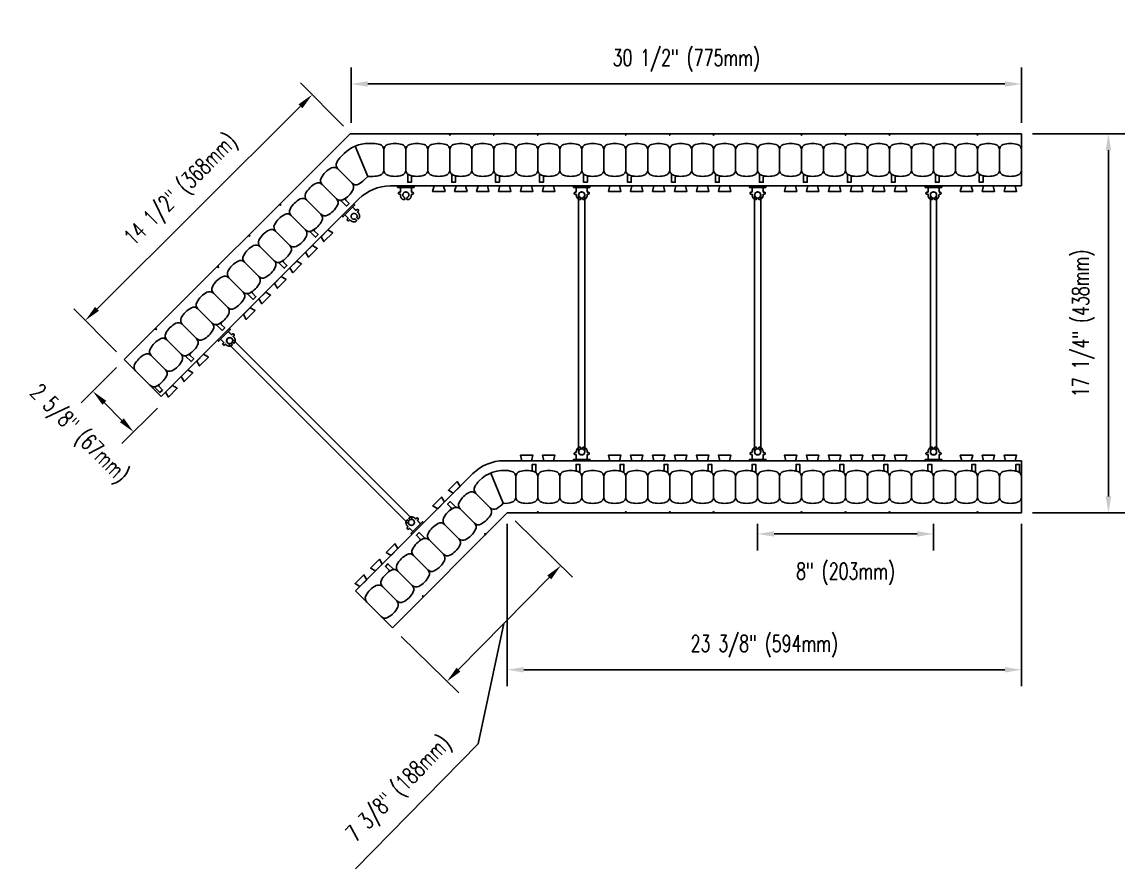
# Model space of a CAD drawing. Header units: inches. Extents: x 397.3 to 447.4, y 159.4 to 221.1.
# Drawn here: x 397.3 to 447.4, y 159.4 to 197.9 of the extents above; entities that cross this region are included whole.
import ezdxf

# ---------------------------------------------------------------- set-up
doc = ezdxf.new("R2010")
doc.units = ezdxf.units.IN
doc.header["$MEASUREMENT"] = 0
for name, color, linetype in [('line25', 2, 'Continuous'), ('LINE50', 5, 'Continuous'), ('LINE9', 9, 'Continuous'), ('TEXT', 4, 'Continuous')]:
    doc.layers.add(name, color=color, linetype=linetype)
doc.styles.add('DIM', font='romans.shx', dxfattribs={"width": 0.7})
doc.dimstyles.new('ext_8', dxfattribs={"dimscale": 8, "dimtxt": 0.09375, "dimasz": 0.09375, "dimexe": 0.09375, "dimexo": 0.0625, "dimgap": 0.0625, "dimtad": 1, "dimdec": 3, "dimzin": 3, "dimdsep": 46, "dimlunit": 4, "dimtxsty": 'DIM', "dimcen": 0.09, "dimdle": 0.09375, "dimclrt": 4, "dimadec": 0, "dimazin": 0, "dimtfac": 1, "dimtdec": 3, "dimtmove": 2, "dimatfit": 3, "dimfxl": 0, "dimfrac": 2, "dimtolj": 1, "dimtzin": 0, "dimarcsym": 0})

# ---------------------------------------------------------------- blocks, each defined once
blk = doc.blocks.new('*D29')
at = {"layer": 'Defpoints', "color": 0}
for p in [(442.724, 195.064), (412.237, 192.796), (442.724, 192.798)]:
    blk.add_point(p, dxfattribs=at)
at = {"layer": 'TEXT', "color": 0, "lineweight": -2}
for p, q in [((412.237, 193.296), (412.237, 195.814)), ((442.724, 193.298), (442.724, 195.814)), ((412.987, 195.064), (441.974, 195.064))]:
    blk.add_line(p, q, dxfattribs=at)
at = {"layer": 'TEXT', "color": 0}
for points in [[(412.987, 195.189), (412.987, 194.939), (412.237, 195.064)], [(441.974, 195.189), (441.974, 194.939), (442.724, 195.064)]]:
    blk.add_solid(points, dxfattribs=at)
at = {"layer": 'TEXT', "color": 4, "insert": (427.481, 196.136), "char_height": 0.75, "attachment_point": 5, "style": 'DIM'}
blk.add_mtext('\\A1;30 1/2" (775mm)', dxfattribs=at)
blk = doc.blocks.new('*D30')
at = {"layer": 'Defpoints', "color": 0}
for p in [(430.724, 175.548), (438.724, 175.548), (438.724, 174.595)]:
    blk.add_point(p, dxfattribs=at)
at = {"layer": 'TEXT', "color": 0, "lineweight": -2}
for p, q in [((430.724, 175.048), (430.724, 173.845)), ((431.474, 174.595), (437.974, 174.595)), ((438.724, 175.048), (438.724, 173.845))]:
    blk.add_line(p, q, dxfattribs=at)
at = {"layer": 'TEXT', "color": 0}
for points in [[(431.474, 174.72), (431.474, 174.47), (430.724, 174.595)], [(437.974, 174.72), (437.974, 174.47), (438.724, 174.595)]]:
    blk.add_solid(points, dxfattribs=at)
at = {"layer": 'TEXT', "color": 4, "insert": (434.724, 172.774), "char_height": 0.75, "attachment_point": 5, "style": 'DIM'}
blk.add_mtext('\\A1;8" (203mm)', dxfattribs=at)
blk = doc.blocks.new('*D31')
at = {"layer": 'Defpoints', "color": 0}
for p in [(442.724, 192.798), (446.681, 192.798), (442.724, 175.548)]:
    blk.add_point(p, dxfattribs=at)
at = {"layer": 'TEXT', "color": 0, "lineweight": -2}
for p, q in [((443.224, 192.798), (447.431, 192.798)), ((446.681, 176.298), (446.681, 192.048)), ((443.224, 175.548), (447.431, 175.548))]:
    blk.add_line(p, q, dxfattribs=at)
at = {"layer": 'TEXT', "color": 0}
for points in [[(446.556, 192.048), (446.806, 192.048), (446.681, 192.798)], [(446.556, 176.298), (446.806, 176.298), (446.681, 175.548)]]:
    blk.add_solid(points, dxfattribs=at)
at = {"layer": 'TEXT', "color": 4, "insert": (445.544, 184.173), "char_height": 0.75, "attachment_point": 5, "rotation": 90, "style": 'DIM'}
blk.add_mtext('\\A1;17 1/4" (438mm)', dxfattribs=at)
blk = doc.blocks.new('*D32')
at = {"layer": 'Defpoints', "color": 0}
for p in [(412.237, 192.796), (400.143, 184.305), (401.918, 182.523)]:
    blk.add_point(p, dxfattribs=at)
at = {"layer": 'TEXT', "color": 0, "lineweight": -2}
for p, q in [((411.885, 193.15), (409.934, 195.11)), ((409.931, 194.049), (400.675, 184.835)), ((401.565, 182.877), (399.614, 184.837))]:
    blk.add_line(p, q, dxfattribs=at)
at = {"layer": 'TEXT', "color": 0}
for points in [[(409.843, 194.138), (410.02, 193.961), (410.463, 194.579)], [(400.586, 184.923), (400.763, 184.746), (400.143, 184.305)]]:
    blk.add_solid(points, dxfattribs=at)
at = {"layer": 'TEXT', "color": 4, "insert": (404.547, 190.201), "char_height": 0.75, "attachment_point": 5, "rotation": 44.8699, "style": 'DIM'}
blk.add_mtext('\\A1;14 1/2" (368mm)', dxfattribs=at)
blk = doc.blocks.new('*D33')
at = {"layer": 'Defpoints', "color": 0}
for p in [(401.918, 182.523), (403.774, 180.667), (402.339, 179.232)]:
    blk.add_point(p, dxfattribs=at)
at = {"layer": 'TEXT', "color": 0, "lineweight": -2}
for p, q in [((401.564, 182.169), (399.953, 180.558)), ((401.013, 180.558), (401.809, 179.762)), ((403.42, 180.313), (401.809, 178.702))]:
    blk.add_line(p, q, dxfattribs=at)
at = {"layer": 'TEXT', "color": 0}
for points in [[(401.102, 180.646), (400.925, 180.47), (400.483, 181.088)], [(401.897, 179.851), (401.721, 179.674), (402.339, 179.232)]]:
    blk.add_solid(points, dxfattribs=at)
at = {"layer": 'TEXT', "color": 4, "insert": (399.815, 179.095), "char_height": 0.75, "attachment_point": 5, "rotation": 315, "style": 'DIM'}
blk.add_mtext('\\A1;2 5/8" (67mm)', dxfattribs=at)
blk = doc.blocks.new('WEB_CENTRE_TOP_12')
for p, q in [((-0.141, 11.688), (-0.141, 0)), ((0.141, 11.688), (0.141, 0))]:
    blk.add_line(p, q)
for centre in [(0, 11.688), (0, 0)]:
    blk.add_circle(centre, 0.141)
blk = doc.blocks.new('*D35')
at = {"layer": 'Defpoints', "color": 0}
for p in [(419.338, 175.548), (421.772, 173.154), (414.159, 170.281)]:
    blk.add_point(p, dxfattribs=at)
at = {"layer": 'TEXT', "color": 0, "lineweight": -2}
for p, q in [((419.694, 175.197), (422.307, 172.628)), ((417.12, 168.422), (421.247, 172.619)), ((419.183, 170.521), (418.018, 165.041)), ((414.516, 169.93), (417.129, 167.361)), ((418.018, 165.041), (412.427, 159.355))]:
    blk.add_line(p, q, dxfattribs=at)
at = {"layer": 'TEXT', "color": 0}
for points in [[(421.158, 172.707), (421.336, 172.531), (421.772, 173.154)], [(417.031, 168.51), (417.209, 168.334), (416.594, 167.887)]]:
    blk.add_solid(points, dxfattribs=at)
at = {"layer": 'TEXT', "color": 4, "insert": (414.458, 162.949), "char_height": 0.75, "attachment_point": 5, "rotation": 45.4848, "style": 'DIM'}
blk.add_mtext('\\A1;7 3/8" (188mm)', dxfattribs=at)
blk = doc.blocks.new('*D36')
at = {"layer": 'Defpoints', "color": 0}
for p in [(419.338, 175.548), (442.724, 175.548), (442.724, 168.415)]:
    blk.add_point(p, dxfattribs=at)
at = {"layer": 'TEXT', "color": 0, "lineweight": -2}
for p, q in [((419.338, 175.048), (419.338, 167.665)), ((442.724, 175.048), (442.724, 167.665)), ((420.088, 168.415), (441.974, 168.415))]:
    blk.add_line(p, q, dxfattribs=at)
at = {"layer": 'TEXT', "color": 0}
for points in [[(420.088, 168.54), (420.088, 168.29), (419.338, 168.415)], [(441.974, 168.54), (441.974, 168.29), (442.724, 168.415)]]:
    blk.add_solid(points, dxfattribs=at)
at = {"layer": 'TEXT', "color": 4, "insert": (431.031, 169.486), "char_height": 0.75, "attachment_point": 5, "style": 'DIM'}
blk.add_mtext('\\A1;23 3/8" (594mm)', dxfattribs=at)
blk = doc.blocks.new('Connector')
blk.add_point((0.271, 0))
at = {"layer": 'LINE9'}
for p, q in [((0, 0.375), (0, -0.375)), ((0.062, -0.375), (0.062, 0.375)), ((0.281, 0.25), (0.062, 0.25))]:
    blk.add_line(p, q, dxfattribs=at)
for points, weights in [([(0.007, 0.375), (0.004, 0.375), (0, 0.375)], [1, 0.972587069138, 0.950305488115]), ([(0.327, 0.343), (0.308, 0.343), (0.281, 0.317), (0.281, 0.297)], [1, 0.85355339, 0.85355339, 1]), ([(0.328, 0.343), (0.327, 0.343), (0.327, 0.343)], [1, 0.70710678, 1]), ([(0.375, 0.297), (0.375, 0.317), (0.348, 0.343), (0.329, 0.343)], [1, 0.85355339, 0.85355339, 1]), ([(0.406, 0.25), (0.546, 0.25), (0.619, 0.131)], [0.958404415409, 0.794674173519, 0.864651571113]), ([(0.619, 0.052), (0.612, 0.049), (0.604, 0.049)], [0.83615024178, 0.892081430621, 1]), ([(0, -0.375), (0.004, -0.375), (0.007, -0.375)], [0.950305488115, 0.972587069138, 1]), ([(0.281, -0.297), (0.281, -0.317), (0.308, -0.343), (0.327, -0.343)], [1, 0.85355339, 0.85355339, 1]), ([(0.327, -0.343), (0.281, -0.343), (0.281, -0.297)], [1, 0.70710678, 1]), ([(0.329, -0.343), (0.348, -0.343), (0.375, -0.317), (0.375, -0.297)], [1, 0.85355339, 0.85355339, 1]), ([(0.375, -0.297), (0.375, -0.343), (0.329, -0.343)], [1, 0.70710678, 1]), ([(0.619, -0.131), (0.546, -0.25), (0.406, -0.25)], [0.864651574428, 0.794674169686, 0.958404415195]), ([(0.604, -0.049), (0.612, -0.049), (0.619, -0.052)], [1, 0.89208144177, 0.836150253337])]:
    blk.add_rational_spline(points, weights, degree=2, dxfattribs=at)
for points, degree in [([(0, 0.375), (0.002, 0.375), (0.005, 0.375), (0.007, 0.375)], 3), ([(0.007, 0.375), (0.021, 0.375), (0.051, 0.375), (0.062, 0.375), (0.062, 0.375)], 3), ([(0.281, 0.25), (0.281, 0.297)], 1), ([(0.327, 0.343), (0.327, 0.343), (0.328, 0.343), (0.328, 0.343)], 3), ([(0.328, 0.343), (0.329, 0.343), (0.329, 0.343), (0.329, 0.343)], 3), ([(0.375, 0.25), (0.375, 0.297)], 1), ([(0.406, 0.25), (0.375, 0.25)], 1), ([(0.406, 0.25), (0.406, 0.25)], 1), ([(0.406, 0.25), (0.406, 0.25)], 1), ([(0.406, 0.25), (0.406, 0.25)], 1), ([(0.406, 0.25), (0.406, 0.25)], 1), ([(0.406, 0.25), (0.406, 0.25)], 1), ([(0.406, 0.25), (0.406, 0.25)], 1), ([(0.406, 0.25), (0.406, 0.25)], 1), ([(0.406, 0.25), (0.406, 0.25)], 1), ([(0.406, 0.25), (0.406, 0.25)], 1), ([(0.406, 0.25), (0.406, 0.25)], 1), ([(0.406, 0.25), (0.406, 0.25)], 1), ([(0.406, 0.25), (0.406, 0.25)], 1), ([(0.406, 0.25), (0.406, 0.25)], 1), ([(0.406, 0.25), (0.406, 0.25)], 1), ([(0.406, 0.25), (0.406, 0.25)], 1), ([(0.406, 0.25), (0.406, 0.25)], 1), ([(0.406, 0.25), (0.406, 0.25)], 1), ([(0.406, 0.25), (0.406, 0.25)], 1), ([(0.406, 0.25), (0.406, 0.25)], 1), ([(0.406, 0.25), (0.406, 0.25)], 1), ([(0.406, 0.25), (0.406, 0.25)], 1), ([(0.406, 0.25), (0.406, 0.25)], 1), ([(0.406, 0.25), (0.406, 0.25)], 1), ([(0.406, 0.25), (0.406, 0.25)], 1), ([(0.604, 0.049), (0.532, 0.049)], 1), ([(0.532, 0.049), (0.532, 0.049)], 1), ([(0.532, 0.049), (0.532, 0.049)], 1), ([(0.532, 0.049), (0.532, 0.049)], 1), ([(0.532, 0.049), (0.532, 0.049)], 1), ([(0.532, 0.049), (0.532, 0.049)], 1), ([(0.532, 0.049), (0.532, 0.049)], 1), ([(0.532, 0.049), (0.532, 0.049)], 1), ([(0.532, 0.049), (0.532, 0.049)], 1), ([(0.532, 0.049), (0.532, 0.049)], 1), ([(0.532, 0.049), (0.532, 0.049)], 1), ([(0.604, 0.049), (0.609, 0.049), (0.614, 0.05), (0.619, 0.052)], 3), ([(0.604, 0.049), (0.604, 0.049)], 1), ([(0.604, 0.049), (0.604, 0.049)], 1), ([(0.604, 0.049), (0.604, 0.049)], 1), ([(0.604, 0.049), (0.604, 0.049)], 1), ([(0.619, 0.131), (0.619, 0.052)], 1), ([(0.619, 0.131), (0.619, 0.131)], 1), ([(0.619, 0.131), (0.619, 0.131)], 1), ([(0.619, 0.131), (0.619, 0.131)], 1), ([(0.619, 0.131), (0.619, 0.131)], 1), ([(0.007, -0.375), (0.005, -0.375), (0.002, -0.375), (0, -0.375)], 3), ([(0.062, -0.375), (0.062, -0.375), (0.051, -0.375), (0.021, -0.375), (0.007, -0.375)], 3), ([(0.062, -0.25), (0.281, -0.25)], 1), ([(0.281, -0.297), (0.281, -0.25)], 1), ([(0.281, -0.25), (0.281, -0.297)], 1), ([(0.328, -0.343), (0.328, -0.343), (0.327, -0.343), (0.327, -0.343)], 3), ([(0.329, -0.343), (0.329, -0.343), (0.329, -0.343), (0.328, -0.343)], 3), ([(0.375, -0.25), (0.375, -0.297)], 1), ([(0.375, -0.297), (0.375, -0.25)], 1), ([(0.406, -0.25), (0.375, -0.25)], 1), ([(0.406, -0.25), (0.406, -0.25)], 1), ([(0.406, -0.25), (0.406, -0.25)], 1), ([(0.406, -0.25), (0.406, -0.25)], 1), ([(0.406, -0.25), (0.406, -0.25)], 1), ([(0.406, -0.25), (0.406, -0.25)], 1), ([(0.406, -0.25), (0.406, -0.25)], 1), ([(0.406, -0.25), (0.406, -0.25)], 1), ([(0.406, -0.25), (0.406, -0.25)], 1), ([(0.406, -0.25), (0.406, -0.25)], 1), ([(0.406, -0.25), (0.406, -0.25)], 1), ([(0.406, -0.25), (0.406, -0.25)], 1), ([(0.532, -0.049), (0.604, -0.049)], 1), ([(0.604, -0.049), (0.58, -0.049), (0.556, -0.049), (0.532, -0.049)], 3), ([(0.532, -0.049), (0.532, -0.049)], 1), ([(0.532, -0.049), (0.532, -0.049)], 1), ([(0.532, -0.049), (0.532, -0.049)], 1), ([(0.532, -0.049), (0.532, -0.049)], 1), ([(0.619, -0.052), (0.614, -0.05), (0.609, -0.049), (0.604, -0.049)], 3), ([(0.604, -0.049), (0.604, -0.049)], 1), ([(0.604, -0.049), (0.604, -0.049)], 1), ([(0.604, -0.049), (0.604, -0.049)], 1), ([(0.604, -0.049), (0.604, -0.049)], 1), ([(0.604, -0.049), (0.604, -0.049)], 1), ([(0.604, -0.049), (0.604, -0.049)], 1), ([(0.604, -0.049), (0.604, -0.049)], 1), ([(0.604, -0.049), (0.604, -0.049)], 1), ([(0.619, -0.052), (0.619, -0.131)], 1), ([(0.619, -0.131), (0.619, -0.131)], 1), ([(0.619, -0.131), (0.619, -0.131)], 1), ([(0.619, -0.131), (0.619, -0.131)], 1), ([(0.619, -0.131), (0.619, -0.131)], 1)]:
    blk.add_open_spline(points, degree=degree, dxfattribs=at)
for points, weights, knots in [([(0.062, 0.375), (0.062, 0.375), (0.046, 0.375), (0.03, 0.375), (0.007, 0.375)], [0.868718858569, 0.861102746415, 1, 0.861102734288, 0.868718859898], [0, 0, 0, 0.5, 0.5, 1, 1, 1]), ([(0.532, 0.049), (0.472, 0.203), (0.333, 0.113), (0.157, 0), (0.333, -0.113), (0.472, -0.203), (0.532, -0.049)], [0.899508922286, 0.599718215298, 1, 0.54226024, 1, 0.599718224335, 0.899508908749], [0, 0, 0, 0.318112, 0.318112, 0.681888, 0.681888, 1, 1, 1]), ([(0.007, -0.375), (0.03, -0.375), (0.046, -0.375), (0.062, -0.375), (0.062, -0.375)], [0.868718859319, 0.861102739573, 1, 0.861102742958, 0.868718858948], [0, 0, 0, 0.5, 0.5, 1, 1, 1])]:
    blk.add_rational_spline(points, weights, degree=2, knots=knots, dxfattribs=at)

msp = doc.modelspace()

# ---------------------------------------------------------------- linework, layer by layer
at = {"layer": 'line25'}
for p, q in [((414.0048, 190.4227), (442.7235, 190.4227)), ((403.597, 180.8434), (412.5906, 189.8369)), ((419.1824, 177.9227), (442.7235, 177.9227)), ((412.4359, 172.0046), (417.7682, 177.3369))]:
    msp.add_line(p, q, dxfattribs=at)
for points in [[(416.0047, 190.4227), (415.9424, 190.1727), (416.5047, 190.1727), (416.4424, 190.4227)], [(417.0047, 190.4227), (416.9424, 190.1727), (417.5047, 190.1727), (417.4424, 190.4227)], [(418.0047, 190.4227), (417.9424, 190.1727), (418.5047, 190.1727), (418.4424, 190.4227)], [(419.0047, 190.4227), (418.9424, 190.1727), (419.5047, 190.1727), (419.4424, 190.4227)], [(420.0047, 190.4227), (419.9424, 190.1727), (420.5047, 190.1727), (420.4424, 190.4227)], [(421.0047, 190.4227), (420.9424, 190.1727), (421.5047, 190.1727), (421.4424, 190.4227)], [(424.0047, 190.4227), (423.9424, 190.1727), (424.5047, 190.1727), (424.4424, 190.4227)], [(425.0047, 190.4227), (424.9424, 190.1727), (425.5047, 190.1727), (425.4424, 190.4227)], [(426.0047, 190.4227), (425.9424, 190.1727), (426.5047, 190.1727), (426.4424, 190.4227)], [(427.0047, 190.4227), (426.9424, 190.1727), (427.5047, 190.1727), (427.4424, 190.4227)], [(428.0047, 190.4227), (427.9424, 190.1727), (428.5047, 190.1727), (428.4424, 190.4227)], [(429.0047, 190.4227), (428.9424, 190.1727), (429.5047, 190.1727), (429.4424, 190.4227)], [(432.0047, 190.4227), (431.9424, 190.1727), (432.5047, 190.1727), (432.4424, 190.4227)], [(433.0047, 190.4227), (432.9424, 190.1727), (433.5047, 190.1727), (433.4424, 190.4227)], [(434.0047, 190.4227), (433.9424, 190.1727), (434.5047, 190.1727), (434.4424, 190.4227)], [(435.0047, 190.4227), (434.9424, 190.1727), (435.5047, 190.1727), (435.4424, 190.4227)], [(436.0047, 190.4227), (435.9424, 190.1727), (436.5047, 190.1727), (436.4424, 190.4227)], [(437.0047, 190.4227), (436.9424, 190.1727), (437.5047, 190.1727), (437.4424, 190.4227)], [(440.0047, 190.4227), (439.9424, 190.1727), (440.5047, 190.1727), (440.4424, 190.4227)], [(441.0047, 190.4227), (440.9424, 190.1727), (441.5047, 190.1727), (441.4424, 190.4227)], [(442.0047, 190.4227), (441.9424, 190.1727), (442.5047, 190.1727), (442.4424, 190.4227)], [(410.8669, 188.1133), (410.9996, 187.8924), (411.3972, 188.2901), (411.1764, 188.4228)], [(410.1598, 187.4062), (410.2925, 187.1853), (410.6901, 187.583), (410.4693, 187.7157)], [(409.4527, 186.6991), (409.5854, 186.4782), (409.983, 186.8759), (409.7622, 187.0086)], [(408.7456, 185.992), (408.8783, 185.7711), (409.2759, 186.1687), (409.0551, 186.3014)], [(408.0385, 185.2849), (408.1712, 185.064), (408.5688, 185.4616), (408.348, 185.5943)], [(407.3314, 184.5778), (407.4641, 184.3569), (407.8617, 184.7545), (407.6409, 184.8872)], [(405.2101, 182.4564), (405.3428, 182.2356), (405.7404, 182.6332), (405.5195, 182.7659)], [(404.5029, 181.7493), (404.6356, 181.5285), (405.0333, 181.9261), (404.8124, 182.0588)], [(403.7958, 181.0422), (403.9285, 180.8214), (404.3262, 181.219), (404.1053, 181.3517)], [(420.0047, 177.9227), (419.9424, 178.1727), (420.5047, 178.1727), (420.4424, 177.9227)], [(421.0047, 177.9227), (420.9424, 178.1727), (421.5047, 178.1727), (421.4424, 177.9227)], [(424.0047, 177.9227), (423.9424, 178.1727), (424.5047, 178.1727), (424.4424, 177.9227)], [(425.0047, 177.9227), (424.9424, 178.1727), (425.5047, 178.1727), (425.4424, 177.9227)], [(426.0047, 177.9227), (425.9424, 178.1727), (426.5047, 178.1727), (426.4424, 177.9227)], [(427.0047, 177.9227), (426.9424, 178.1727), (427.5047, 178.1727), (427.4424, 177.9227)], [(428.0047, 177.9227), (427.9424, 178.1727), (428.5047, 178.1727), (428.4424, 177.9227)], [(429.0047, 177.9227), (428.9424, 178.1727), (429.5047, 178.1727), (429.4424, 177.9227)], [(432.0047, 177.9227), (431.9424, 178.1727), (432.5047, 178.1727), (432.4424, 177.9227)], [(433.0047, 177.9227), (432.9424, 178.1727), (433.5047, 178.1727), (433.4424, 177.9227)], [(434.0047, 177.9227), (433.9424, 178.1727), (434.5047, 178.1727), (434.4424, 177.9227)], [(435.0047, 177.9227), (434.9424, 178.1727), (435.5047, 178.1727), (435.4424, 177.9227)], [(436.0047, 177.9227), (435.9424, 178.1727), (436.5047, 178.1727), (436.4424, 177.9227)], [(437.0047, 177.9227), (436.9424, 178.1727), (437.5047, 178.1727), (437.4424, 177.9227)], [(440.0047, 177.9227), (439.9424, 178.1727), (440.5047, 178.1727), (440.4424, 177.9227)], [(441.0047, 177.9227), (440.9424, 178.1727), (441.5047, 178.1727), (441.4424, 177.9227)], [(442.0047, 177.9227), (441.9424, 178.1727), (442.5047, 178.1727), (442.4424, 177.9227)], [(417.1868, 176.7555), (417.0541, 176.9764), (416.6565, 176.5787), (416.8773, 176.446)], [(416.4797, 176.0484), (416.347, 176.2693), (415.9494, 175.8716), (416.1702, 175.7389)], [(414.0489, 173.6176), (413.828, 173.7503), (414.2257, 174.1479), (414.3584, 173.9271)], [(413.3418, 172.9105), (413.1209, 173.0432), (413.5186, 173.4408), (413.6513, 173.22)], [(412.6347, 172.2034), (412.4138, 172.3361), (412.8115, 172.7337), (412.9442, 172.5129)]]:
    msp.add_lwpolyline(points, close=True, dxfattribs=at)
for centre in [(414.0048, 188.4227), (419.1824, 175.9227)]:
    msp.add_arc(centre, 2, 90, 135, dxfattribs=at)
at = {"layer": 'LINE50'}
for p, q in [((412.1926, 192.7977), (401.9176, 182.5228)), ((442.7235, 192.7977), (412.1926, 192.7977)), ((442.7235, 190.4227), (442.7235, 192.7977)), ((401.9176, 182.5228), (403.597, 180.8434)), ((442.7235, 177.9227), (442.7235, 175.5477)), ((419.3378, 175.5477), (414.1152, 170.3252)), ((442.7235, 175.5477), (419.3378, 175.5477)), ((414.1152, 170.3252), (412.4359, 172.0046))]:
    msp.add_line(p, q, dxfattribs=at)
at = {"layer": 'LINE9'}
for p, q in [((412.9951, 190.8602), (412.4231, 192.2413)), ((413.2235, 192.3602), (413.021, 192.3602)), ((411.7729, 191.7594), (411.9162, 191.9026)), ((412.8336, 190.6987), (412.9951, 190.8602)), ((413.2235, 190.8602), (412.9951, 190.8602)), ((419.1557, 175.9874), (418.5845, 177.3663)), ((419.7235, 177.1958), (419.7235, 176.2746)), ((418.551, 175.789), (417.8996, 176.4403))]:
    msp.add_line(p, q, dxfattribs=at)
for points in [[(416.7548, 192.7977), (416.7235, 192.7332), (416.6923, 192.7977)], [(418.7548, 192.7977), (418.7235, 192.7332), (418.6923, 192.7977)], [(420.7548, 192.7977), (420.7235, 192.7332), (420.6923, 192.7977)], [(424.7548, 192.7977), (424.7235, 192.7332), (424.6923, 192.7977)], [(426.7548, 192.7977), (426.7235, 192.7332), (426.6923, 192.7977)], [(428.7548, 192.7977), (428.7235, 192.7332), (428.6923, 192.7977)], [(432.7548, 192.7977), (432.7235, 192.7332), (432.6923, 192.7977)], [(434.7548, 192.7977), (434.7235, 192.7332), (434.6923, 192.7977)], [(436.7548, 192.7977), (436.7235, 192.7332), (436.6923, 192.7977)], [(440.7548, 192.7977), (440.7235, 192.7332), (440.6923, 192.7977)], [(409.0108, 189.616), (409.0343, 189.5483), (408.9666, 189.5718)], [(407.5966, 188.2017), (407.6201, 188.134), (407.5524, 188.1575)], [(406.1824, 186.7875), (406.2059, 186.7198), (406.1382, 186.7433)], [(403.354, 183.9591), (403.3775, 183.8914), (403.3098, 183.9149)], [(420.7548, 175.5477), (420.7235, 175.6122), (420.6923, 175.5477)], [(424.7548, 175.5477), (424.7235, 175.6122), (424.6923, 175.5477)], [(426.7548, 175.5477), (426.7235, 175.6122), (426.6923, 175.5477)], [(428.7548, 175.5477), (428.7235, 175.6122), (428.6923, 175.5477)], [(432.7548, 175.5477), (432.7235, 175.6122), (432.6923, 175.5477)], [(434.7548, 175.5477), (434.7235, 175.6122), (434.6923, 175.5477)], [(436.7548, 175.5477), (436.7235, 175.6122), (436.6923, 175.5477)], [(440.7548, 175.5477), (440.7235, 175.6122), (440.6923, 175.5477)], [(418.38, 174.5899), (418.3123, 174.6134), (418.3358, 174.5457)], [(415.5515, 171.7615), (415.4839, 171.785), (415.5074, 171.7173)]]:
    msp.add_lwpolyline(points, close=True, dxfattribs=at)
for points in [[(413.2235, 190.8602, 0.0783514), (413.5505, 190.9118, 0.3253046), (413.7235, 191.1496), (413.7235, 192.0708, 0.3253046), (413.5505, 192.3087, 0.0783514), (413.2235, 192.3602, 0.3253046)], [(411.7729, 191.7594, 0.0783514), (411.5782, 191.4918, 0.3253046), (411.624, 191.2012), (412.2754, 190.5498, 0.3253046), (412.566, 190.504, 0.1576708)], [(412.566, 190.504, 0.0783514), (412.8336, 190.6987, 0.3253046)]]:
    msp.add_lwpolyline(points, format="xyb", dxfattribs=at)
for points in [[(413.8966, 190.9118, 0.1576708), (414.5505, 190.9118, 0.3253046), (414.7235, 191.1496), (414.7235, 192.0708, 0.3253046), (414.5505, 192.3087, 0.1576708), (413.8966, 192.3087, 0.3253046), (413.7235, 192.0708), (413.7235, 191.1496, 0.3253046)], [(414.8966, 190.9118, 0.1576708), (415.5505, 190.9118, 0.3253046), (415.7235, 191.1496), (415.7235, 192.0708, 0.3253046), (415.5505, 192.3087, 0.1576708), (414.8966, 192.3087, 0.3253046), (414.7235, 192.0708), (414.7235, 191.1496, 0.3253046)], [(415.8966, 190.9118, 0.1576708), (416.5505, 190.9118, 0.3253046), (416.7235, 191.1496), (416.7235, 192.0708, 0.3253046), (416.5505, 192.3087, 0.1576708), (415.8966, 192.3087, 0.3253046), (415.7235, 192.0708), (415.7235, 191.1496, 0.3253046)], [(416.8966, 190.9118, 0.1576708), (417.5505, 190.9118, 0.3253046), (417.7235, 191.1496), (417.7235, 192.0708, 0.3253046), (417.5505, 192.3087, 0.1576708), (416.8966, 192.3087, 0.3253046), (416.7235, 192.0708), (416.7235, 191.1496, 0.3253046)], [(417.8966, 190.9118, 0.1576708), (418.5505, 190.9118, 0.3253046), (418.7235, 191.1496), (418.7235, 192.0708, 0.3253046), (418.5505, 192.3087, 0.1576708), (417.8966, 192.3087, 0.3253046), (417.7235, 192.0708), (417.7235, 191.1496, 0.3253046)], [(418.8966, 190.9118, 0.1576708), (419.5505, 190.9118, 0.3253046), (419.7235, 191.1496), (419.7235, 192.0708, 0.3253046), (419.5505, 192.3087, 0.1576708), (418.8966, 192.3087, 0.3253046), (418.7235, 192.0708), (418.7235, 191.1496, 0.3253046)], [(419.8966, 190.9118, 0.1576708), (420.5505, 190.9118, 0.3253046), (420.7235, 191.1496), (420.7235, 192.0708, 0.3253046), (420.5505, 192.3087, 0.1576708), (419.8966, 192.3087, 0.3253046), (419.7235, 192.0708), (419.7235, 191.1496, 0.3253046)], [(420.8966, 190.9118, 0.1576708), (421.5505, 190.9118, 0.3253046), (421.7235, 191.1496), (421.7235, 192.0708, 0.3253046), (421.5505, 192.3087, 0.1576708), (420.8966, 192.3087, 0.3253046), (420.7235, 192.0708), (420.7235, 191.1496, 0.3253046)], [(421.8966, 190.9118, 0.1576708), (422.5505, 190.9118, 0.3253046), (422.7235, 191.1496), (422.7235, 192.0708, 0.3253046), (422.5505, 192.3087, 0.1576708), (421.8966, 192.3087, 0.3253046), (421.7235, 192.0708), (421.7235, 191.1496, 0.3253046)], [(422.8966, 190.9118, 0.1576708), (423.5505, 190.9118, 0.3253046), (423.7235, 191.1496), (423.7235, 192.0708, 0.3253046), (423.5505, 192.3087, 0.1576708), (422.8966, 192.3087, 0.3253046), (422.7235, 192.0708), (422.7235, 191.1496, 0.3253046)], [(423.8966, 190.9118, 0.1576708), (424.5505, 190.9118, 0.3253046), (424.7235, 191.1496), (424.7235, 192.0708, 0.3253046), (424.5505, 192.3087, 0.1576708), (423.8966, 192.3087, 0.3253046), (423.7235, 192.0708), (423.7235, 191.1496, 0.3253046)], [(424.8966, 190.9118, 0.1576708), (425.5505, 190.9118, 0.3253046), (425.7235, 191.1496), (425.7235, 192.0708, 0.3253046), (425.5505, 192.3087, 0.1576708), (424.8966, 192.3087, 0.3253046), (424.7235, 192.0708), (424.7235, 191.1496, 0.3253046)], [(425.8966, 190.9118, 0.1576708), (426.5505, 190.9118, 0.3253046), (426.7235, 191.1496), (426.7235, 192.0708, 0.3253046), (426.5505, 192.3087, 0.1576708), (425.8966, 192.3087, 0.3253046), (425.7235, 192.0708), (425.7235, 191.1496, 0.3253046)], [(426.8966, 190.9118, 0.1576708), (427.5505, 190.9118, 0.3253046), (427.7235, 191.1496), (427.7235, 192.0708, 0.3253046), (427.5505, 192.3087, 0.1576708), (426.8966, 192.3087, 0.3253046), (426.7235, 192.0708), (426.7235, 191.1496, 0.3253046)], [(427.8966, 190.9118, 0.1576708), (428.5505, 190.9118, 0.3253046), (428.7235, 191.1496), (428.7235, 192.0708, 0.3253046), (428.5505, 192.3087, 0.1576708), (427.8966, 192.3087, 0.3253046), (427.7235, 192.0708), (427.7235, 191.1496, 0.3253046)], [(428.8966, 190.9118, 0.1576708), (429.5505, 190.9118, 0.3253046), (429.7235, 191.1496), (429.7235, 192.0708, 0.3253046), (429.5505, 192.3087, 0.1576708), (428.8966, 192.3087, 0.3253046), (428.7235, 192.0708), (428.7235, 191.1496, 0.3253046)], [(429.8966, 190.9118, 0.1576708), (430.5505, 190.9118, 0.3253046), (430.7235, 191.1496), (430.7235, 192.0708, 0.3253046), (430.5505, 192.3087, 0.1576708), (429.8966, 192.3087, 0.3253046), (429.7235, 192.0708), (429.7235, 191.1496, 0.3253046)], [(430.8966, 190.9118, 0.1576708), (431.5505, 190.9118, 0.3253046), (431.7235, 191.1496), (431.7235, 192.0708, 0.3253046), (431.5505, 192.3087, 0.1576708), (430.8966, 192.3087, 0.3253046), (430.7235, 192.0708), (430.7235, 191.1496, 0.3253046)], [(431.8966, 190.9118, 0.1576708), (432.5505, 190.9118, 0.3253046), (432.7235, 191.1496), (432.7235, 192.0708, 0.3253046), (432.5505, 192.3087, 0.1576708), (431.8966, 192.3087, 0.3253046), (431.7235, 192.0708), (431.7235, 191.1496, 0.3253046)], [(432.8966, 190.9118, 0.1576708), (433.5505, 190.9118, 0.3253046), (433.7235, 191.1496), (433.7235, 192.0708, 0.3253046), (433.5505, 192.3087, 0.1576708), (432.8966, 192.3087, 0.3253046), (432.7235, 192.0708), (432.7235, 191.1496, 0.3253046)], [(433.8966, 190.9118, 0.1576708), (434.5505, 190.9118, 0.3253046), (434.7235, 191.1496), (434.7235, 192.0708, 0.3253046), (434.5505, 192.3087, 0.1576708), (433.8966, 192.3087, 0.3253046), (433.7235, 192.0708), (433.7235, 191.1496, 0.3253046)], [(434.8966, 190.9118, 0.1576708), (435.5505, 190.9118, 0.3253046), (435.7235, 191.1496), (435.7235, 192.0708, 0.3253046), (435.5505, 192.3087, 0.1576708), (434.8966, 192.3087, 0.3253046), (434.7235, 192.0708), (434.7235, 191.1496, 0.3253046)], [(435.8966, 190.9118, 0.1576708), (436.5505, 190.9118, 0.3253046), (436.7235, 191.1496), (436.7235, 192.0708, 0.3253046), (436.5505, 192.3087, 0.1576708), (435.8966, 192.3087, 0.3253046), (435.7235, 192.0708), (435.7235, 191.1496, 0.3253046)], [(436.8966, 190.9118, 0.1576708), (437.5505, 190.9118, 0.3253046), (437.7235, 191.1496), (437.7235, 192.0708, 0.3253046), (437.5505, 192.3087, 0.1576708), (436.8966, 192.3087, 0.3253046), (436.7235, 192.0708), (436.7235, 191.1496, 0.3253046)], [(437.8966, 190.9118, 0.1576708), (438.5505, 190.9118, 0.3253046), (438.7235, 191.1496), (438.7235, 192.0708, 0.3253046), (438.5505, 192.3087, 0.1576708), (437.8966, 192.3087, 0.3253046), (437.7235, 192.0708), (437.7235, 191.1496, 0.3253046)], [(438.8966, 190.9118, 0.1576708), (439.5505, 190.9118, 0.3253046), (439.7235, 191.1496), (439.7235, 192.0708, 0.3253046), (439.5505, 192.3087, 0.1576708), (438.8966, 192.3087, 0.3253046), (438.7235, 192.0708), (438.7235, 191.1496, 0.3253046)], [(439.8966, 190.9118, 0.1576708), (440.5505, 190.9118, 0.3253046), (440.7235, 191.1496), (440.7235, 192.0708, 0.3253046), (440.5505, 192.3087, 0.1576708), (439.8966, 192.3087, 0.3253046), (439.7235, 192.0708), (439.7235, 191.1496, 0.3253046)], [(440.8966, 190.9118, 0.1576708), (441.5505, 190.9118, 0.3253046), (441.7235, 191.1496), (441.7235, 192.0708, 0.3253046), (441.5505, 192.3087, 0.1576708), (440.8966, 192.3087, 0.3253046), (440.7235, 192.0708), (440.7235, 191.1496, 0.3253046)], [(441.8966, 190.9118, 0.1576708), (442.5505, 190.9118, 0.3253046), (442.7235, 191.1496), (442.7235, 192.0708, 0.3253046), (442.5505, 192.3087, 0.1576708), (441.8966, 192.3087, 0.3253046), (441.7235, 192.0708), (441.7235, 191.1496, 0.3253046)], [(411.8589, 189.7969, 0.1576708), (412.3212, 190.2592, 0.3253046), (412.2754, 190.5498), (411.624, 191.2012, 0.3253046), (411.3335, 191.247, 0.1576708), (410.8711, 190.7846, 0.3253046), (410.9169, 190.4941), (411.5683, 189.8427, 0.3253046)], [(414.8966, 190.9118, 0.0372667), (415.0503, 190.8744, 0.4630356), (414.9776, 190.8128), (414.9776, 190.5912), (414.8068, 190.5912), (414.8068, 190.9373, 0.1890024), (414.7901, 190.9798, 0.1284074)], [(416.8966, 190.9118, 0.0372667), (417.0503, 190.8744, 0.4630356), (416.9776, 190.8128), (416.9776, 190.5912), (416.8068, 190.5912), (416.8068, 190.9373, 0.1890024), (416.7901, 190.9798, 0.1284074)], [(418.8966, 190.9118, 0.0372667), (419.0503, 190.8744, 0.4630356), (418.9776, 190.8128), (418.9776, 190.5912), (418.8068, 190.5912), (418.8068, 190.9373, 0.1890024), (418.7901, 190.9798, 0.1284074)], [(420.8966, 190.9118, 0.0372667), (421.0503, 190.8744, 0.4630356), (420.9776, 190.8128), (420.9776, 190.5912), (420.8068, 190.5912), (420.8068, 190.9373, 0.1890024), (420.7901, 190.9798, 0.1284074)], [(422.8966, 190.9118, 0.0372667), (423.0503, 190.8744, 0.4630356), (422.9776, 190.8128), (422.9776, 190.5912), (422.8068, 190.5912), (422.8068, 190.9373, 0.1890024), (422.7901, 190.9798, 0.1284074)], [(424.8966, 190.9118, 0.0372667), (425.0503, 190.8744, 0.4630356), (424.9776, 190.8128), (424.9776, 190.5912), (424.8068, 190.5912), (424.8068, 190.9373, 0.1890024), (424.7901, 190.9798, 0.1284074)], [(426.8966, 190.9118, 0.0372667), (427.0503, 190.8744, 0.4630356), (426.9776, 190.8128), (426.9776, 190.5912), (426.8068, 190.5912), (426.8068, 190.9373, 0.1890024), (426.7901, 190.9798, 0.1284074)], [(428.8966, 190.9118, 0.0372667), (429.0503, 190.8744, 0.4630356), (428.9776, 190.8128), (428.9776, 190.5912), (428.8068, 190.5912), (428.8068, 190.9373, 0.1890024), (428.7901, 190.9798, 0.1284074)], [(430.8966, 190.9118, 0.0372667), (431.0503, 190.8744, 0.4630356), (430.9776, 190.8128), (430.9776, 190.5912), (430.8068, 190.5912), (430.8068, 190.9373, 0.1890024), (430.7901, 190.9798, 0.1284074)], [(432.8966, 190.9118, 0.0372667), (433.0503, 190.8744, 0.4630356), (432.9776, 190.8128), (432.9776, 190.5912), (432.8068, 190.5912), (432.8068, 190.9373, 0.1890024), (432.7901, 190.9798, 0.1284074)], [(434.8966, 190.9118, 0.0372667), (435.0503, 190.8744, 0.4630356), (434.9776, 190.8128), (434.9776, 190.5912), (434.8068, 190.5912), (434.8068, 190.9373, 0.1890024), (434.7901, 190.9798, 0.1284074)], [(436.8966, 190.9118, 0.0372667), (437.0503, 190.8744, 0.4630356), (436.9776, 190.8128), (436.9776, 190.5912), (436.8068, 190.5912), (436.8068, 190.9373, 0.1890024), (436.7901, 190.9798, 0.1284074)], [(438.8966, 190.9118, 0.0372667), (439.0503, 190.8744, 0.4630356), (438.9776, 190.8128), (438.9776, 190.5912), (438.8068, 190.5912), (438.8068, 190.9373, 0.1890024), (438.7901, 190.9798, 0.1284074)], [(440.8966, 190.9118, 0.0372667), (441.0503, 190.8744, 0.4630356), (440.9776, 190.8128), (440.9776, 190.5912), (440.8068, 190.5912), (440.8068, 190.9373, 0.1890024), (440.7901, 190.9798, 0.1284074)], [(411.1518, 189.0898, 0.1576708), (411.6141, 189.5521, 0.3253046), (411.5683, 189.8427), (410.9169, 190.4941, 0.3253046), (410.6264, 190.5399, 0.1576708), (410.164, 190.0775, 0.3253046), (410.2098, 189.787), (410.8612, 189.1356, 0.3253046)], [(410.4447, 188.3827, 0.1576708), (410.907, 188.845, 0.3253046), (410.8612, 189.1356), (410.2098, 189.787, 0.3253046), (409.9192, 189.8328, 0.1576708), (409.4569, 189.3704, 0.3253046), (409.5027, 189.0798), (410.1541, 188.4285, 0.3253046)], [(411.8589, 189.7969, 0.0372667), (411.994, 189.8792, 0.4630356), (411.9862, 189.7842), (412.1429, 189.6275), (412.0221, 189.5067), (411.7773, 189.7514, 0.1890024), (411.7355, 189.7697, 0.1284074)], [(409.7376, 187.6756, 0.1576708), (410.1999, 188.1379, 0.3253046), (410.1541, 188.4285), (409.5027, 189.0798, 0.3253046), (409.2121, 189.1257, 0.1576708), (408.7498, 188.6633, 0.3253046), (408.7956, 188.3727), (409.447, 187.7214, 0.3253046)], [(409.0305, 186.9685, 0.1576708), (409.4928, 187.4308, 0.3253046), (409.447, 187.7214), (408.7956, 188.3727, 0.3253046), (408.505, 188.4186, 0.1576708), (408.0427, 187.9562, 0.3253046), (408.0885, 187.6656), (408.7399, 187.0143, 0.3253046)], [(410.4447, 188.3827, 0.0372667), (410.5797, 188.465, 0.4630356), (410.5719, 188.3699), (410.7286, 188.2133), (410.6078, 188.0925), (410.3631, 188.3372, 0.1890024), (410.3213, 188.3554, 0.1284074)], [(408.3233, 186.2613, 0.1576708), (408.7857, 186.7237, 0.3253046), (408.7399, 187.0143), (408.0885, 187.6656, 0.3253046), (407.7979, 187.7115, 0.1576708), (407.3356, 187.2491, 0.3253046), (407.3814, 186.9585), (408.0328, 186.3072, 0.3253046)], [(407.6162, 185.5542, 0.1576708), (408.0786, 186.0166, 0.3253046), (408.0328, 186.3072), (407.3814, 186.9585, 0.3253046), (407.0908, 187.0043, 0.1576708), (406.6285, 186.542, 0.3253046), (406.6743, 186.2514), (407.3257, 185.6001, 0.3253046)], [(409.0305, 186.9685, 0.0372667), (409.1655, 187.0507, 0.4630356), (409.1577, 186.9557), (409.3144, 186.799), (409.1936, 186.6782), (408.9489, 186.923, 0.1890024), (408.9071, 186.9412, 0.1284074)], [(406.9091, 184.8471, 0.1576708), (407.3715, 185.3095, 0.3253046), (407.3257, 185.6001), (406.6743, 186.2514, 0.3253046), (406.3837, 186.2972, 0.1576708), (405.9214, 185.8349, 0.3253046), (405.9672, 185.5443), (406.6185, 184.893, 0.3253046)], [(406.202, 184.14, 0.1576708), (406.6644, 184.6024, 0.3253046), (406.6185, 184.893), (405.9672, 185.5443, 0.3253046), (405.6766, 185.5901, 0.1576708), (405.2143, 185.1278, 0.3253046), (405.2601, 184.8372), (405.9114, 184.1858, 0.3253046)], [(407.6162, 185.5542, 0.0372667), (407.7513, 185.6365, 0.4630356), (407.7435, 185.5415), (407.9002, 185.3848), (407.7794, 185.264), (407.5347, 185.5088, 0.1890024), (407.4929, 185.527, 0.1284074)], [(405.4949, 183.4329, 0.1576708), (405.9573, 183.8953, 0.3253046), (405.9114, 184.1858), (405.2601, 184.8372, 0.3253046), (404.9695, 184.883, 0.1576708), (404.5072, 184.4207, 0.3253046), (404.553, 184.1301), (405.2043, 183.4787, 0.3253046)], [(404.7878, 182.7258, 0.1576708), (405.2502, 183.1882, 0.3253046), (405.2043, 183.4787), (404.553, 184.1301, 0.3253046), (404.2624, 184.1759, 0.1576708), (403.8001, 183.7136, 0.3253046), (403.8459, 183.423), (404.4972, 182.7716, 0.3253046)], [(406.202, 184.14, 0.0372667), (406.3371, 184.2223, 0.4630356), (406.3293, 184.1273), (406.486, 183.9706), (406.3652, 183.8498), (406.1205, 184.0945, 0.1890024), (406.0787, 184.1128, 0.1284074)], [(404.0807, 182.0187, 0.1576708), (404.543, 182.481, 0.3253046), (404.4972, 182.7716), (403.8459, 183.423, 0.3253046), (403.5553, 183.4688, 0.1576708), (403.0929, 183.0065, 0.3253046), (403.1388, 182.7159), (403.7901, 182.0645, 0.3253046)], [(403.3736, 181.3116, 0.1576708), (403.8359, 181.7739, 0.3253046), (403.7901, 182.0645), (403.1388, 182.7159, 0.3253046), (402.8482, 182.7617, 0.1576708), (402.3858, 182.2994, 0.3253046), (402.4317, 182.0088), (403.083, 181.3574, 0.3253046)], [(404.7878, 182.7258, 0.0372667), (404.9229, 182.8081, 0.4630356), (404.9151, 182.7131), (405.0718, 182.5564), (404.951, 182.4356), (404.7063, 182.6803, 0.1890024), (404.6645, 182.6986, 0.1284074)], [(403.3736, 181.3116, 0.0372667), (403.5087, 181.3939, 0.4630356), (403.5009, 181.2989), (403.6576, 181.1422), (403.5368, 181.0214), (403.2921, 181.2661, 0.1890024), (403.2502, 181.2844, 0.1284074)], [(420.5505, 177.4337, 0.0372667), (420.3968, 177.471, 0.4630356), (420.4695, 177.5327), (420.4695, 177.7543), (420.6403, 177.7543), (420.6403, 177.4082, 0.1890024), (420.6569, 177.3657, 0.1284074)], [(422.5505, 177.4337, 0.0372667), (422.3968, 177.471, 0.4630356), (422.4695, 177.5327), (422.4695, 177.7543), (422.6403, 177.7543), (422.6403, 177.4082, 0.1890024), (422.6569, 177.3657, 0.1284074)], [(424.5505, 177.4337, 0.0372667), (424.3968, 177.471, 0.4630356), (424.4695, 177.5327), (424.4695, 177.7543), (424.6403, 177.7543), (424.6403, 177.4082, 0.1890024), (424.6569, 177.3657, 0.1284074)], [(426.5505, 177.4337, 0.0372667), (426.3968, 177.471, 0.4630356), (426.4695, 177.5327), (426.4695, 177.7543), (426.6403, 177.7543), (426.6403, 177.4082, 0.1890024), (426.6569, 177.3657, 0.1284074)], [(428.5505, 177.4337, 0.0372667), (428.3968, 177.471, 0.4630356), (428.4695, 177.5327), (428.4695, 177.7543), (428.6403, 177.7543), (428.6403, 177.4082, 0.1890024), (428.6569, 177.3657, 0.1284074)], [(430.5505, 177.4337, 0.0372667), (430.3968, 177.471, 0.4630356), (430.4695, 177.5327), (430.4695, 177.7543), (430.6403, 177.7543), (430.6403, 177.4082, 0.1890024), (430.6569, 177.3657, 0.1284074)], [(432.5505, 177.4337, 0.0372667), (432.3968, 177.471, 0.4630356), (432.4695, 177.5327), (432.4695, 177.7543), (432.6403, 177.7543), (432.6403, 177.4082, 0.1890024), (432.6569, 177.3657, 0.1284074)], [(434.5505, 177.4337, 0.0372667), (434.3968, 177.471, 0.4630356), (434.4695, 177.5327), (434.4695, 177.7543), (434.6403, 177.7543), (434.6403, 177.4082, 0.1890024), (434.6569, 177.3657, 0.1284074)], [(436.5505, 177.4337, 0.0372667), (436.3968, 177.471, 0.4630356), (436.4695, 177.5327), (436.4695, 177.7543), (436.6403, 177.7543), (436.6403, 177.4082, 0.1890024), (436.6569, 177.3657, 0.1284074)], [(438.5505, 177.4337, 0.0372667), (438.3968, 177.471, 0.4630356), (438.4695, 177.5327), (438.4695, 177.7543), (438.6403, 177.7543), (438.6403, 177.4082, 0.1890024), (438.6569, 177.3657, 0.1284074)], [(440.5505, 177.4337, 0.0372667), (440.3968, 177.471, 0.4630356), (440.4695, 177.5327), (440.4695, 177.7543), (440.6403, 177.7543), (440.6403, 177.4082, 0.1890024), (440.6569, 177.3657, 0.1284074)], [(442.5505, 177.4337, 0.0372667), (442.3968, 177.471, 0.4630356), (442.4695, 177.5327), (442.4695, 177.7543), (442.6403, 177.7543), (442.6403, 177.4082, 0.1890024), (442.6569, 177.3657, 0.1284074)], [(419.8966, 177.4337, -0.1576708), (420.5505, 177.4337, -0.3253046), (420.7235, 177.1958), (420.7235, 176.2746, -0.3253046), (420.5505, 176.0368, -0.1576708), (419.8966, 176.0368, -0.3253046), (419.7235, 176.2746), (419.7235, 177.1958, -0.3253046)], [(420.8966, 177.4337, -0.1576708), (421.5505, 177.4337, -0.3253046), (421.7235, 177.1958), (421.7235, 176.2746, -0.3253046), (421.5505, 176.0368, -0.1576708), (420.8966, 176.0368, -0.3253046), (420.7235, 176.2746), (420.7235, 177.1958, -0.3253046)], [(421.8966, 177.4337, -0.1576708), (422.5505, 177.4337, -0.3253046), (422.7235, 177.1958), (422.7235, 176.2746, -0.3253046), (422.5505, 176.0368, -0.1576708), (421.8966, 176.0368, -0.3253046), (421.7235, 176.2746), (421.7235, 177.1958, -0.3253046)], [(422.8966, 177.4337, -0.1576708), (423.5505, 177.4337, -0.3253046), (423.7235, 177.1958), (423.7235, 176.2746, -0.3253046), (423.5505, 176.0368, -0.1576708), (422.8966, 176.0368, -0.3253046), (422.7235, 176.2746), (422.7235, 177.1958, -0.3253046)], [(423.8966, 177.4337, -0.1576708), (424.5505, 177.4337, -0.3253046), (424.7235, 177.1958), (424.7235, 176.2746, -0.3253046), (424.5505, 176.0368, -0.1576708), (423.8966, 176.0368, -0.3253046), (423.7235, 176.2746), (423.7235, 177.1958, -0.3253046)], [(424.8966, 177.4337, -0.1576708), (425.5505, 177.4337, -0.3253046), (425.7235, 177.1958), (425.7235, 176.2746, -0.3253046), (425.5505, 176.0368, -0.1576708), (424.8966, 176.0368, -0.3253046), (424.7235, 176.2746), (424.7235, 177.1958, -0.3253046)], [(425.8966, 177.4337, -0.1576708), (426.5505, 177.4337, -0.3253046), (426.7235, 177.1958), (426.7235, 176.2746, -0.3253046), (426.5505, 176.0368, -0.1576708), (425.8966, 176.0368, -0.3253046), (425.7235, 176.2746), (425.7235, 177.1958, -0.3253046)], [(426.8966, 177.4337, -0.1576708), (427.5505, 177.4337, -0.3253046), (427.7235, 177.1958), (427.7235, 176.2746, -0.3253046), (427.5505, 176.0368, -0.1576708), (426.8966, 176.0368, -0.3253046), (426.7235, 176.2746), (426.7235, 177.1958, -0.3253046)], [(427.8966, 177.4337, -0.1576708), (428.5505, 177.4337, -0.3253046), (428.7235, 177.1958), (428.7235, 176.2746, -0.3253046), (428.5505, 176.0368, -0.1576708), (427.8966, 176.0368, -0.3253046), (427.7235, 176.2746), (427.7235, 177.1958, -0.3253046)], [(428.8966, 177.4337, -0.1576708), (429.5505, 177.4337, -0.3253046), (429.7235, 177.1958), (429.7235, 176.2746, -0.3253046), (429.5505, 176.0368, -0.1576708), (428.8966, 176.0368, -0.3253046), (428.7235, 176.2746), (428.7235, 177.1958, -0.3253046)], [(429.8966, 177.4337, -0.1576708), (430.5505, 177.4337, -0.3253046), (430.7235, 177.1958), (430.7235, 176.2746, -0.3253046), (430.5505, 176.0368, -0.1576708), (429.8966, 176.0368, -0.3253046), (429.7235, 176.2746), (429.7235, 177.1958, -0.3253046)], [(430.8966, 177.4337, -0.1576708), (431.5505, 177.4337, -0.3253046), (431.7235, 177.1958), (431.7235, 176.2746, -0.3253046), (431.5505, 176.0368, -0.1576708), (430.8966, 176.0368, -0.3253046), (430.7235, 176.2746), (430.7235, 177.1958, -0.3253046)], [(431.8966, 177.4337, -0.1576708), (432.5505, 177.4337, -0.3253046), (432.7235, 177.1958), (432.7235, 176.2746, -0.3253046), (432.5505, 176.0368, -0.1576708), (431.8966, 176.0368, -0.3253046), (431.7235, 176.2746), (431.7235, 177.1958, -0.3253046)], [(432.8966, 177.4337, -0.1576708), (433.5505, 177.4337, -0.3253046), (433.7235, 177.1958), (433.7235, 176.2746, -0.3253046), (433.5505, 176.0368, -0.1576708), (432.8966, 176.0368, -0.3253046), (432.7235, 176.2746), (432.7235, 177.1958, -0.3253046)], [(433.8966, 177.4337, -0.1576708), (434.5505, 177.4337, -0.3253046), (434.7235, 177.1958), (434.7235, 176.2746, -0.3253046), (434.5505, 176.0368, -0.1576708), (433.8966, 176.0368, -0.3253046), (433.7235, 176.2746), (433.7235, 177.1958, -0.3253046)], [(434.8966, 177.4337, -0.1576708), (435.5505, 177.4337, -0.3253046), (435.7235, 177.1958), (435.7235, 176.2746, -0.3253046), (435.5505, 176.0368, -0.1576708), (434.8966, 176.0368, -0.3253046), (434.7235, 176.2746), (434.7235, 177.1958, -0.3253046)], [(435.8966, 177.4337, -0.1576708), (436.5505, 177.4337, -0.3253046), (436.7235, 177.1958), (436.7235, 176.2746, -0.3253046), (436.5505, 176.0368, -0.1576708), (435.8966, 176.0368, -0.3253046), (435.7235, 176.2746), (435.7235, 177.1958, -0.3253046)], [(436.8966, 177.4337, -0.1576708), (437.5505, 177.4337, -0.3253046), (437.7235, 177.1958), (437.7235, 176.2746, -0.3253046), (437.5505, 176.0368, -0.1576708), (436.8966, 176.0368, -0.3253046), (436.7235, 176.2746), (436.7235, 177.1958, -0.3253046)], [(437.8966, 177.4337, -0.1576708), (438.5505, 177.4337, -0.3253046), (438.7235, 177.1958), (438.7235, 176.2746, -0.3253046), (438.5505, 176.0368, -0.1576708), (437.8966, 176.0368, -0.3253046), (437.7235, 176.2746), (437.7235, 177.1958, -0.3253046)], [(438.8966, 177.4337, -0.1576708), (439.5505, 177.4337, -0.3253046), (439.7235, 177.1958), (439.7235, 176.2746, -0.3253046), (439.5505, 176.0368, -0.1576708), (438.8966, 176.0368, -0.3253046), (438.7235, 176.2746), (438.7235, 177.1958, -0.3253046)], [(439.8966, 177.4337, -0.1576708), (440.5505, 177.4337, -0.3253046), (440.7235, 177.1958), (440.7235, 176.2746, -0.3253046), (440.5505, 176.0368, -0.1576708), (439.8966, 176.0368, -0.3253046), (439.7235, 176.2746), (439.7235, 177.1958, -0.3253046)], [(440.8966, 177.4337, -0.1576708), (441.5505, 177.4337, -0.3253046), (441.7235, 177.1958), (441.7235, 176.2746, -0.3253046), (441.5505, 176.0368, -0.1576708), (440.8966, 176.0368, -0.3253046), (440.7235, 176.2746), (440.7235, 177.1958, -0.3253046)], [(441.8966, 177.4337, -0.1576708), (442.5505, 177.4337, -0.3253046), (442.7235, 177.1958), (442.7235, 176.2746, -0.3253046), (442.5505, 176.0368, -0.1576708), (441.8966, 176.0368, -0.3253046), (441.7235, 176.2746), (441.7235, 177.1958, -0.3253046)], [(417.1467, 176.0238, -0.1576708), (417.609, 176.4861, -0.3253046), (417.8996, 176.4403), (418.551, 175.789, -0.3253046), (418.5968, 175.4984, -0.1576708), (418.1345, 175.036, -0.3253046), (417.8439, 175.0818), (417.1925, 175.7332, -0.3253046)], [(416.4396, 175.3167, -0.1576708), (416.9019, 175.779, -0.3253046), (417.1925, 175.7332), (417.8439, 175.0818, -0.3253046), (417.8897, 174.7913, -0.1576708), (417.4273, 174.3289, -0.3253046), (417.1368, 174.3747), (416.4854, 175.0261, -0.3253046)], [(416.9019, 175.779, 0.0372667), (416.7668, 175.6967, 0.4630356), (416.7746, 175.7917), (416.618, 175.9484), (416.7387, 176.0692), (416.9835, 175.8245, 0.1890024), (417.0253, 175.8062, 0.1284074)], [(415.7325, 174.6096, -0.1576708), (416.1948, 175.0719, -0.3253046), (416.4854, 175.0261), (417.1368, 174.3747, -0.3253046), (417.1826, 174.0842, -0.1576708), (416.7202, 173.6218, -0.3253046), (416.4297, 173.6676), (415.7783, 174.319, -0.3253046)], [(415.4877, 174.3648, 0.0372667), (415.3526, 174.2825, 0.4630356), (415.3604, 174.3775), (415.2037, 174.5342), (415.3245, 174.655), (415.5693, 174.4103, 0.1890024), (415.6111, 174.392, 0.1284074)], [(415.0254, 173.9025, -0.1576708), (415.4877, 174.3648, -0.3253046), (415.7783, 174.319), (416.4297, 173.6676, -0.3253046), (416.4755, 173.377, -0.1576708), (416.0131, 172.9147, -0.3253046), (415.7225, 172.9605), (415.0712, 173.6119, -0.3253046)], [(414.3183, 173.1954, -0.1576708), (414.7806, 173.6577, -0.3253046), (415.0712, 173.6119), (415.7225, 172.9605, -0.3253046), (415.7684, 172.6699, -0.1576708), (415.306, 172.2076, -0.3253046), (415.0154, 172.2534), (414.3641, 172.9048, -0.3253046)], [(414.0735, 172.9506, 0.0372667), (413.9384, 172.8683, 0.4630356), (413.9462, 172.9633), (413.7895, 173.12), (413.9103, 173.2408), (414.155, 172.9961, 0.1890024), (414.1969, 172.9778, 0.1284074)], [(413.6112, 172.4883, -0.1576708), (414.0735, 172.9506, -0.3253046), (414.3641, 172.9048), (415.0154, 172.2534, -0.3253046), (415.0613, 171.9628, -0.1576708), (414.5989, 171.5005, -0.3253046), (414.3083, 171.5463), (413.657, 172.1977, -0.3253046)], [(412.9041, 171.7812, -0.1576708), (413.3664, 172.2435, -0.3253046), (413.657, 172.1977), (414.3083, 171.5463, -0.3253046), (414.3542, 171.2557, -0.1576708), (413.8918, 170.7934, -0.3253046), (413.6012, 170.8392), (412.9499, 171.4906, -0.3253046)]]:
    msp.add_lwpolyline(points, format="xyb", close=True, dxfattribs=at)
for centre, radius, start, end in [((413.021, 190.7977), 1.5625, 90, 135), ((419.1824, 175.9227), 1.5625, 81.42615, 135.82617), ((419.2235, 176.4227), 1.0625, 72.07979, 91.00188), ((419.4735, 177.1958), 0.25, 360, 72.07979), ((418.0764, 176.6171), 0.25, 152.92021, 225), ((418.7998, 176.2472), 1.0625, 133.99812, 152.92021), ((419.4735, 176.2746), 0.25, 287.92021, 360), ((418.7278, 175.9657), 0.25, 225, 297.07979), ((418.3579, 176.6892), 1.0625, 297.07979, 318.66378), ((419.2235, 177.0477), 1.0625, 266.33622, 287.92021)]:
    msp.add_arc(centre, radius, start, end, dxfattribs=at)

# ---------------------------------------------------------------- block references
for name, p, rotation in [('Connector', (414.7235, 190.4227), 270.0000000000521), ('Connector', (422.7235, 190.4227), 270.0000000000521), ('Connector', (430.7235, 190.4227), 270.0000000000521), ('Connector', (438.7235, 190.4227), 270.0000000000521), ('WEB_CENTRE_TOP_12', (414.9772, 175.1201), 45.00000000000001), ('Connector', (415.2643, 174.833), 135.0000000000312)]:
    msp.add_blockref(name, p, dxfattribs=dict(at, rotation=rotation))
for p in [(422.7235, 178.3287), (430.7235, 178.3287), (438.7235, 178.3287)]:
    msp.add_blockref('WEB_CENTRE_TOP_12', p, dxfattribs=at)
at = {"layer": 'LINE9', "xscale": -1}
for p, rotation in [((412.0823, 189.3287), 134.9999999999689), ((406.4255, 183.6718), 134.9999999999689), ((422.7235, 177.9227), 269.999999999987), ((430.7235, 177.9227), 269.999999999987), ((438.7235, 177.9227), 269.999999999987)]:
    msp.add_blockref('Connector', p, dxfattribs=dict(at, rotation=rotation))

# ---------------------------------------------------------------- dimensions: what is measured, and where the dimension line sits
at = {"layer": 'TEXT'}
for base, p1, p2, text, picture, middle in [((442.7235, 195.0642), (412.2375, 192.7959), (442.7235, 192.7977), '30 1/2" (775mm)', '*D29', (427.4805, 196.1357)), ((442.7235, 168.4145), (419.3378, 175.5477), (442.7235, 175.5477), '23 3/8" (594mm)', '*D36', (431.0307, 169.4859))]:
    dim = msp.add_linear_dim(base=base, p1=p1, p2=p2, text=text, dimstyle='ext_8', dxfattribs=at)
    dim.commit()
    dim.dimension.update_dxf_attribs({"geometry": picture, "text_midpoint": middle})
dim = msp.add_aligned_dim(p1=(412.2375, 192.7959), p2=(401.9176, 182.5228), distance=-2.5154, text='14 1/2" (368mm)', dimstyle='ext_8', dxfattribs=at)
dim.commit()
dim.dimension.update_dxf_attribs({"geometry": '*D32', "text_midpoint": (404.5471, 190.2014)})
for base, p1, p2, angle, text, picture, middle, dimtype in [((446.681, 192.7977), (442.7235, 175.5477), (442.7235, 192.7977), 90, '17 1/4" (438mm)', '*D31', (445.5437, 184.1727), 160), ((402.3393, 179.2321), (401.9176, 182.5228), (403.7738, 180.6666), 315, '2 5/8" (67mm)', '*D33', (399.8153, 179.0946), 161)]:
    dim = msp.add_linear_dim(base=base, p1=p1, p2=p2, angle=angle, text=text, dimstyle='ext_8', dxfattribs=at)
    dim.commit()
    dim.dimension.update_dxf_attribs({"geometry": picture, "text_midpoint": middle, "dimtype": dimtype})
dim = msp.add_linear_dim(base=(421.7725, 173.1539), p1=(414.1594, 170.281), p2=(419.3378, 175.5477), angle=45.48484, text='7 3/8" (188mm)', dimstyle='ext_8', override={"dimtmove": 1}, dxfattribs=at)
dim.commit()
dim.dimension.update_dxf_attribs({"geometry": '*D35', "text_midpoint": (417.6673, 164.6849), "dimtype": 161})
dim = msp.add_linear_dim(base=(438.7235, 174.5951), p1=(430.7235, 175.5477), p2=(438.7235, 175.5477), text='8" (203mm)', dimstyle='ext_8', dxfattribs=at)
dim.commit()
dim.dimension.update_dxf_attribs({"geometry": '*D30', "text_midpoint": (434.7235, 172.7737), "dimtype": 160})

doc.saveas('drawing.dxf')
